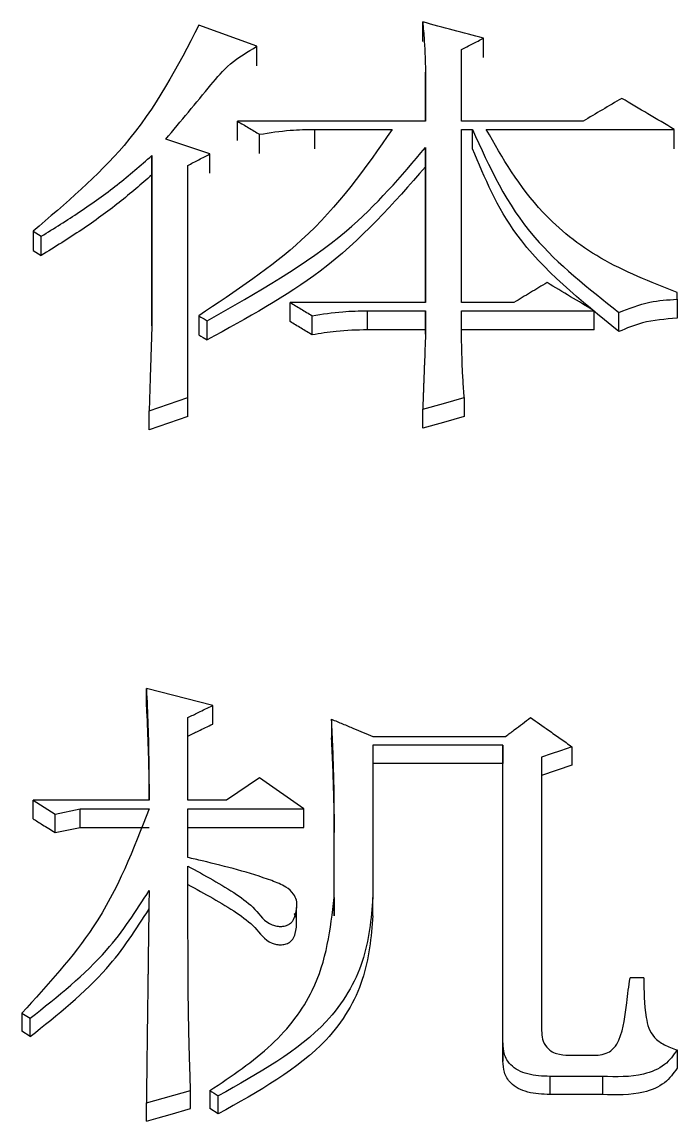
# Model space of a CAD drawing. Header units: millimetres. Extents: x 2063 to 4500, y 825 to 2548.
# Drawn here: x 2679.845 to 2682.409, y 2299.976 to 2304.277 of the extents above; entities that cross this region are included whole.
import ezdxf

# ---------------------------------------------------------------- set-up
doc = ezdxf.new("R2010")
doc.units = ezdxf.units.MM

msp = doc.modelspace()

# ---------------------------------------------------------------- linework, layer by layer
at = {"color": 7, "linetype": 'Continuous', "lineweight": 25}
for p, q in [((2681.4137, 2304.2009), (2681.4137, 2304.277)), ((2680.7646, 2304.1819), (2680.5375, 2304.2644)), ((2681.6517, 2304.1376), (2681.6517, 2304.2136)), ((2680.7646, 2304.1059), (2680.7646, 2304.1819)), ((2681.5652, 2303.8886), (2681.5652, 2304.1691)), ((2681.4245, 2304.0801), (2681.4245, 2303.8886)), ((2681.4245, 2304.0042), (2681.4245, 2304.0801)), ((2681.4245, 2303.8886), (2681.4245, 2304.0041)), ((2681.4245, 2303.8886), (2680.689, 2303.8886)), ((2682.0411, 2303.8886), (2681.5652, 2303.8886)), ((2680.9918, 2303.8566), (2681.2946, 2303.8566)), ((2680.9918, 2303.781), (2680.9918, 2303.8566)), ((2681.5652, 2303.8566), (2681.6085, 2303.8566)), ((2681.5652, 2303.1793), (2681.5652, 2303.8566)), ((2681.6085, 2303.781), (2681.6085, 2303.8566)), ((2681.6625, 2303.8566), (2682.3981, 2303.8566)), ((2682.3981, 2303.781), (2682.3981, 2303.8566)), ((2680.5808, 2303.7605), (2680.4077, 2303.8182)), ((2680.7755, 2303.7618), (2680.7755, 2303.8374)), ((2680.5808, 2303.685), (2680.5808, 2303.7605)), ((2681.4245, 2303.7862), (2681.4245, 2303.1793)), ((2681.4245, 2303.7107), (2681.4245, 2303.7862)), ((2680.3536, 2303.7541), (2680.3536, 2303.0882)), ((2680.3536, 2303.6786), (2680.3536, 2303.7541)), ((2680.4942, 2302.8073), (2680.4942, 2303.7156)), ((2680.3536, 2303.0882), (2680.3536, 2303.6786)), ((2681.4245, 2303.1793), (2681.4245, 2303.7106)), ((2679.8884, 2303.458), (2679.9209, 2303.4386)), ((2679.8884, 2303.458), (2679.8884, 2303.3828)), ((2679.9209, 2303.3634), (2679.9209, 2303.4386)), ((2679.8885, 2303.3828), (2679.9209, 2303.3634)), ((2682.4089, 2303.1923), (2682.4089, 2303.2182)), ((2681.4245, 2303.1793), (2680.8945, 2303.1793)), ((2680.8945, 2303.1045), (2680.8945, 2303.1793)), ((2681.7707, 2303.1793), (2681.5652, 2303.1793)), ((2682.4089, 2303.1923), (2682.4089, 2303.1175)), ((2680.5374, 2303.1274), (2680.5374, 2303.0526)), ((2680.981, 2303.0526), (2680.981, 2303.1273)), ((2681.1974, 2303.1468), (2681.4245, 2303.1468)), ((2681.1974, 2303.0721), (2681.1974, 2303.1468)), ((2681.4245, 2303.1468), (2681.4245, 2303.0557)), ((2681.4245, 2303.0721), (2681.4245, 2303.1468)), ((2681.5652, 2303.1468), (2682.0844, 2303.1468)), ((2681.5652, 2303.0752), (2681.5652, 2303.1468)), ((2682.0844, 2303.0721), (2682.0844, 2303.1468)), ((2682.1817, 2303.0656), (2682.1817, 2303.1403)), ((2680.5699, 2303.0331), (2680.5699, 2303.1078)), ((2681.4245, 2303.0721), (2681.1974, 2303.0721)), ((2681.4245, 2303.0556), (2681.4245, 2303.0721)), ((2682.0844, 2303.0721), (2681.5652, 2303.0721)), ((2680.3428, 2302.7549), (2680.4942, 2302.8073)), ((2680.4942, 2302.733), (2680.4942, 2302.8073)), ((2681.576, 2302.8073), (2681.576, 2302.733)), ((2680.3428, 2302.6807), (2680.3428, 2302.7549)), ((2680.4942, 2302.733), (2680.3428, 2302.6807)), ((2681.4137, 2302.6872), (2681.4137, 2302.7614)), ((2680.5916, 2301.6023), (2680.332, 2301.6694)), ((2680.332, 2301.5966), (2680.332, 2301.6694)), ((2680.5916, 2301.5296), (2680.5916, 2301.6023)), ((2680.4943, 2301.2314), (2680.4943, 2301.5552)), ((2681.0568, 2301.5485), (2681.0568, 2301.4758)), ((2681.219, 2301.4812), (2681.7382, 2301.4812)), ((2681.219, 2301.4475), (2681.219, 2300.8509)), ((2681.7274, 2301.4475), (2681.219, 2301.4475)), ((2681.7274, 2300.2819), (2681.7274, 2301.4475)), ((2681.7274, 2301.4475), (2681.7274, 2301.375)), ((2681.9979, 2301.4408), (2681.9979, 2301.3682)), ((2681.8789, 2301.4003), (2681.8789, 2300.3301)), ((2681.7274, 2301.375), (2681.219, 2301.375)), ((2681.7274, 2300.2109), (2681.7274, 2301.375)), ((2681.9979, 2301.3682), (2681.8789, 2301.3278)), ((2680.7755, 2301.3193), (2680.6457, 2301.2314)), ((2680.9486, 2301.1975), (2680.7755, 2301.3193)), ((2679.8885, 2301.2314), (2679.975, 2301.1772)), ((2680.3428, 2301.2314), (2679.8885, 2301.2314)), ((2679.8885, 2301.1591), (2679.8885, 2301.2314)), ((2680.6457, 2301.2314), (2680.4943, 2301.2314)), ((2679.975, 2301.1772), (2680.0724, 2301.1975)), ((2680.0724, 2301.1975), (2680.3428, 2301.1975)), ((2680.0724, 2301.1253), (2680.0724, 2301.1975)), ((2680.4943, 2301.1975), (2680.9486, 2301.1975)), ((2680.4943, 2301.0076), (2680.4943, 2301.1975)), ((2680.9486, 2301.1253), (2680.9486, 2301.1975)), ((2679.975, 2301.105), (2679.975, 2301.1772)), ((2681.0676, 2300.8509), (2681.0676, 2301.1772)), ((2681.0676, 2301.1772), (2681.0676, 2301.105)), ((2679.975, 2301.105), (2680.0724, 2301.1253)), ((2680.0724, 2301.1253), (2680.3428, 2301.1253)), ((2680.4943, 2301.1253), (2680.9486, 2301.1253)), ((2681.0676, 2300.7792), (2681.0676, 2301.105)), ((2681.0676, 2300.8509), (2681.0676, 2300.7792)), ((2681.219, 2300.7792), (2681.219, 2300.8509)), ((2680.9193, 2300.7396), (2680.9193, 2300.8121)), ((2682.2791, 2300.5363), (2682.225, 2300.5363)), ((2679.8452, 2300.399), (2679.8777, 2300.3783)), ((2679.8452, 2300.399), (2679.8452, 2300.3278)), ((2679.8777, 2300.3072), (2679.8777, 2300.3783)), ((2679.8777, 2300.3072), (2679.8452, 2300.3278)), ((2681.7274, 2300.2819), (2681.7274, 2300.2109)), ((2681.9871, 2300.2336), (2682.0844, 2300.2336)), ((2682.4089, 2300.2543), (2682.4089, 2300.1834)), ((2682.1169, 2300.1508), (2681.9113, 2300.1508)), ((2681.9113, 2300.1508), (2681.9113, 2300.0799)), ((2682.1169, 2300.1508), (2682.1169, 2300.0799)), ((2680.332, 2300.0471), (2680.5051, 2300.0955)), ((2680.5051, 2300.0247), (2680.5051, 2300.0955)), ((2680.6133, 2300.004), (2680.6133, 2300.0747)), ((2682.1169, 2300.0799), (2681.9113, 2300.0799)), ((2680.332, 2299.9763), (2680.332, 2300.0471)), ((2680.6133, 2300.004), (2680.5808, 2300.0247))]:
    msp.add_line(p, q, dxfattribs=at)
at = {"color": 7, "linetype": 'Continuous', "lineweight": 25, "flags": 128}
for points in [[(2680.689, 2303.813), (2680.689, 2303.8318), (2680.689, 2303.8508), (2680.689, 2303.8886)], [(2680.5374, 2303.1274), (2680.5457, 2303.1224), (2680.5578, 2303.1151), (2680.5699, 2303.1078)], [(2680.5374, 2303.0526), (2680.5457, 2303.0477), (2680.5539, 2303.0427), (2680.5699, 2303.0331)], [(2681.4137, 2302.7614), (2681.4948, 2302.7844), (2681.576, 2302.8073)], [(2681.576, 2302.733), (2681.4948, 2302.7101), (2681.4137, 2302.6872)], [(2681.9979, 2301.4408), (2681.953, 2301.4255), (2681.916, 2301.4129), (2681.8789, 2301.4003)], [(2680.5808, 2300.0955), (2680.5889, 2300.0903), (2680.597, 2300.0851), (2680.6051, 2300.0799), (2680.6133, 2300.0747)], [(2680.5808, 2300.0955), (2680.5808, 2300.0645), (2680.5808, 2300.0446), (2680.5808, 2300.0247)], [(2680.332, 2299.9763), (2680.3785, 2299.9893), (2680.425, 2300.0023), (2680.5051, 2300.0247)]]:
    msp.add_lwpolyline(points, dxfattribs=at)
at = {"color": 7, "linetype": 'Continuous', "lineweight": 25}
for points, knots in [([(2681.4137, 2304.277), (2681.4158, 2304.2533), (2681.4197, 2304.2087), (2681.4229, 2304.143), (2681.424, 2304.1011), (2681.4245, 2304.0801)], [0, 0, 0, 0, 0.362394, 0.681159, 1, 1, 1, 1]), ([(2681.6517, 2304.2136), (2681.612, 2304.2242), (2681.5327, 2304.2453), (2681.4534, 2304.2665), (2681.4137, 2304.277)], [0, 0, 0, 0, 0.5, 1, 1, 1, 1]), ([(2680.5375, 2304.2644), (2680.4541, 2304.103), (2680.3038, 2303.8125), (2680.0162, 2303.5671), (2679.8884, 2303.458)], [0, 0, 0, 0, 0.555605, 1, 1, 1, 1]), ([(2681.5652, 2304.1691), (2681.5796, 2304.1766), (2681.6084, 2304.1914), (2681.6373, 2304.2062), (2681.6517, 2304.2136)], [0, 0, 0, 0, 0.499999, 1, 1, 1, 1]), ([(2680.4077, 2303.8182), (2680.4669, 2303.8891), (2680.5494, 2303.9879), (2680.6548, 2304.1166), (2680.7279, 2304.16), (2680.7646, 2304.1819)], [0, 0, 0, 0, 0.557651, 0.777477, 1, 1, 1, 1]), ([(2682.1926, 2303.9781), (2682.1673, 2303.9632), (2682.1168, 2303.9334), (2682.0664, 2303.9035), (2682.0411, 2303.8886)], [0, 0, 0, 0, 0.499998, 1, 1, 1, 1]), ([(2682.3981, 2303.8566), (2682.3638, 2303.8769), (2682.2953, 2303.9174), (2682.2268, 2303.9578), (2682.1926, 2303.9781)], [0, 0, 0, 0, 0.5, 1, 1, 1, 1]), ([(2680.689, 2303.8886), (2680.7034, 2303.8801), (2680.7322, 2303.863), (2680.7611, 2303.846), (2680.7755, 2303.8374)], [0, 0, 0, 0, 0.499998, 1, 1, 1, 1]), ([(2681.2946, 2303.8566), (2681.1896, 2303.7065), (2681.0002, 2303.4356), (2680.6801, 2303.2224), (2680.5374, 2303.1274)], [0, 0, 0, 0, 0.554256, 1, 1, 1, 1]), ([(2680.7755, 2303.8374), (2680.8152, 2303.8438), (2680.8864, 2303.8552), (2680.9595, 2303.8562), (2680.9918, 2303.8566)], [0, 0, 0, 0, 0.558835, 1, 1, 1, 1]), ([(2681.6085, 2303.8566), (2681.6743, 2303.7105), (2681.793, 2303.447), (2682.0619, 2303.2348), (2682.1817, 2303.1403)], [0, 0, 0, 0, 0.554476, 1, 1, 1, 1]), ([(2682.4089, 2303.2182), (2682.3052, 2303.2595), (2682.0999, 2303.3411), (2681.8309, 2303.5608), (2681.726, 2303.745), (2681.6625, 2303.8566)], [0, 0, 0, 0, 0.286997, 0.568308, 1, 1, 1, 1]), ([(2680.4942, 2303.7156), (2680.5087, 2303.7231), (2680.5375, 2303.7381), (2680.5664, 2303.753), (2680.5808, 2303.7605)], [0, 0, 0, 0, 0.499999, 1, 1, 1, 1]), ([(2680.5699, 2303.1078), (2680.7649, 2303.2182), (2681.1101, 2303.4136), (2681.3292, 2303.6733), (2681.4245, 2303.7862)], [0, 0, 0, 0, 0.565165, 1, 1, 1, 1]), ([(2682.1817, 2303.0656), (2682.0319, 2303.1871), (2681.7665, 2303.4022), (2681.6564, 2303.6661), (2681.6085, 2303.7809)], [0, 0, 0, 0, 0.564733, 1, 1, 1, 1]), ([(2679.9209, 2303.4386), (2679.9714, 2303.4699), (2680.0751, 2303.5342), (2680.2208, 2303.6391), (2680.3093, 2303.7157), (2680.3536, 2303.7541)], [0, 0, 0, 0, 0.321149, 0.659611, 1, 1, 1, 1]), ([(2680.3536, 2303.6786), (2680.3118, 2303.6423), (2680.226, 2303.5679), (2680.0808, 2303.4628), (2679.9743, 2303.3966), (2679.9209, 2303.3634)], [0, 0, 0, 0, 0.321411, 0.659849, 1, 1, 1, 1]), ([(2681.4245, 2303.7106), (2681.2997, 2303.5675), (2681.0744, 2303.3093), (2680.7255, 2303.1183), (2680.5699, 2303.0331)], [0, 0, 0, 0, 0.554008, 1, 1, 1, 1]), ([(2681.9005, 2303.2572), (2681.8789, 2303.2443), (2681.8356, 2303.2183), (2681.7923, 2303.1923), (2681.7707, 2303.1793)], [0, 0, 0, 0, 0.499998, 1, 1, 1, 1]), ([(2682.0844, 2303.1468), (2682.0537, 2303.1652), (2681.9924, 2303.2021), (2681.9311, 2303.2389), (2681.9005, 2303.2572)], [0, 0, 0, 0, 0.5, 1, 1, 1, 1]), ([(2680.8945, 2303.1793), (2680.9089, 2303.1707), (2680.9378, 2303.1533), (2680.9666, 2303.136), (2680.981, 2303.1273)], [0, 0, 0, 0, 0.499998, 1, 1, 1, 1]), ([(2682.1817, 2303.1403), (2682.2207, 2303.156), (2682.291, 2303.1843), (2682.3726, 2303.1898), (2682.4089, 2303.1923)], [0, 0, 0, 0, 0.554344, 1, 1, 1, 1]), ([(2680.981, 2303.1273), (2681.0208, 2303.1338), (2681.0919, 2303.1453), (2681.1651, 2303.1464), (2681.1974, 2303.1468)], [0, 0, 0, 0, 0.558835, 1, 1, 1, 1]), ([(2682.4089, 2303.1175), (2682.3626, 2303.114), (2682.2807, 2303.1078), (2682.2117, 2303.0784), (2682.1817, 2303.0656)], [0, 0, 0, 0, 0.565376, 1, 1, 1, 1]), ([(2680.3536, 2303.0882), (2680.3536, 2303.0864), (2680.3534, 2303.0827), (2680.3533, 2303.0772), (2680.3531, 2303.0717), (2680.3529, 2303.0662), (2680.3527, 2303.0607), (2680.3525, 2303.0552), (2680.3524, 2303.0497), (2680.3522, 2303.0442), (2680.352, 2303.0387), (2680.3518, 2303.0332), (2680.3516, 2303.0277), (2680.3515, 2303.0222), (2680.3513, 2303.0167), (2680.3511, 2303.0112), (2680.3509, 2303.0056), (2680.3507, 2303.0001), (2680.3506, 2302.9955), (2680.3505, 2302.9909), (2680.3503, 2302.9864), (2680.3501, 2302.9808), (2680.3499, 2302.9753), (2680.3498, 2302.9698), (2680.3496, 2302.9643), (2680.3494, 2302.9588), (2680.3492, 2302.9533), (2680.3491, 2302.9487), (2680.3489, 2302.9441), (2680.3488, 2302.9395), (2680.3486, 2302.9339), (2680.3484, 2302.9284), (2680.3482, 2302.9229), (2680.3481, 2302.9174), (2680.3479, 2302.9118), (2680.3477, 2302.9063), (2680.3475, 2302.9017), (2680.3474, 2302.8971), (2680.3473, 2302.8925), (2680.3471, 2302.887), (2680.3467, 2302.8759), (2680.3455, 2302.8372), (2680.3441, 2302.7951), (2680.343, 2302.7602), (2680.3428, 2302.7549)], [0, 0, 0, 0, 0.016565, 0.03313, 0.049695, 0.066259, 0.082824, 0.099389, 0.115954, 0.132519, 0.149084, 0.165648, 0.182213, 0.198778, 0.215343, 0.231908, 0.248473, 0.265037, 0.281602, 0.289885, 0.306449, 0.323014, 0.339579, 0.356144, 0.372709, 0.389274, 0.405838, 0.422403, 0.430686, 0.447251, 0.463815, 0.48038, 0.496945, 0.51351, 0.530075, 0.54664, 0.563204, 0.571487, 0.588052, 0.604616, 0.621181, 0.687441, 0.952478, 1, 1, 1, 1]), ([(2680.981, 2303.0526), (2680.9666, 2303.0612), (2680.9378, 2303.0786), (2680.9089, 2303.0959), (2680.8945, 2303.1045)], [0, 0, 0, 0, 0.500002, 1, 1, 1, 1]), ([(2681.1974, 2303.0721), (2681.1563, 2303.0713), (2681.083, 2303.0699), (2681.0121, 2303.0579), (2680.981, 2303.0526)], [0, 0, 0, 0, 0.561085, 1, 1, 1, 1]), ([(2681.576, 2302.8073), (2681.5744, 2302.8305), (2681.5711, 2302.8768), (2681.5667, 2302.9661), (2681.5658, 2303.0322), (2681.5652, 2303.0752)], [0, 0, 0, 0, 0.258773, 0.517554, 1, 1, 1, 1]), ([(2681.4245, 2303.0557), (2681.4231, 2303.0166), (2681.4216, 2302.9752), (2681.4199, 2302.9312), (2681.4196, 2302.9214), (2681.4192, 2302.9116), (2681.4189, 2302.9019), (2681.4186, 2302.8945), (2681.4182, 2302.8847), (2681.4179, 2302.875), (2681.4175, 2302.8652), (2681.4172, 2302.8578), (2681.4169, 2302.848), (2681.4166, 2302.8395), (2681.4163, 2302.8321), (2681.4161, 2302.8272), (2681.4159, 2302.8223), (2681.4158, 2302.8174), (2681.4156, 2302.8137), (2681.4155, 2302.8101), (2681.4153, 2302.8052), (2681.4151, 2302.8003), (2681.415, 2302.7954), (2681.4148, 2302.7917), (2681.4146, 2302.7868), (2681.4145, 2302.7819), (2681.4143, 2302.777), (2681.4142, 2302.7733), (2681.414, 2302.7681), (2681.4138, 2302.7642), (2681.4137, 2302.7614)], [0, 0, 0, 0, 0.3988892, 0.4238198, 0.4487503, 0.4986114, 0.523542, 0.5484726, 0.5734031, 0.6232642, 0.6481948, 0.6731253, 0.6980559, 0.747917, 0.7603823, 0.7728476, 0.7977781, 0.8102434, 0.8227087, 0.835174, 0.8476393, 0.8725698, 0.8850351, 0.8975004, 0.9099657, 0.9348962, 0.9473615, 0.9598268, 0.972292, 1, 1, 1, 1]), ([(2680.332, 2301.6694), (2680.3343, 2301.6208), (2680.339, 2301.5238), (2680.3419, 2301.3778), (2680.3425, 2301.2802), (2680.3428, 2301.2314)], [0, 0, 0, 0, 0.334125, 0.667044, 1, 1, 1, 1]), ([(2680.332, 2301.5966), (2680.3343, 2301.548), (2680.3389, 2301.4511), (2680.3416, 2301.3293), (2680.342, 2301.256), (2680.3422, 2301.2314)], [0, 0, 0, 0, 0.400506, 0.798788, 1, 1, 1, 1]), ([(2680.4943, 2301.5552), (2680.5079, 2301.5618), (2680.5309, 2301.573), (2680.5634, 2301.5887), (2680.5822, 2301.5978), (2680.5916, 2301.6023)], [0, 0, 0, 0, 0.419956, 0.7099794, 1, 1, 1, 1]), ([(2680.4943, 2301.4826), (2680.5079, 2301.4891), (2680.5309, 2301.5003), (2680.5634, 2301.5159), (2680.5822, 2301.525), (2680.5916, 2301.5296)], [0, 0, 0, 0, 0.420135, 0.710066, 1, 1, 1, 1]), ([(2681.0676, 2301.1772), (2681.0672, 2301.2247), (2681.0665, 2301.3106), (2681.0625, 2301.4343), (2681.0587, 2301.5105), (2681.0568, 2301.5485)], [0, 0, 0, 0, 0.382976, 0.691466, 1, 1, 1, 1]), ([(2681.0568, 2301.5485), (2681.0712, 2301.5425), (2681.1, 2301.5306), (2681.1541, 2301.5082), (2681.1938, 2301.4917), (2681.219, 2301.4812)], [0, 0, 0, 0, 0.266473, 0.532946, 1, 1, 1, 1]), ([(2681.7382, 2301.4812), (2681.7495, 2301.4898), (2681.7714, 2301.5064), (2681.8039, 2301.5311), (2681.825, 2301.5472), (2681.8356, 2301.5552)], [0, 0, 0, 0, 0.34784, 0.673919, 1, 1, 1, 1]), ([(2681.8356, 2301.5552), (2681.8591, 2301.5387), (2681.8979, 2301.5113), (2681.952, 2301.4732), (2681.9826, 2301.4516), (2681.9979, 2301.4408)], [0, 0, 0, 0, 0.434497, 0.717248, 1, 1, 1, 1]), ([(2681.0676, 2301.105), (2681.0672, 2301.1526), (2681.0665, 2301.2383), (2681.0625, 2301.3619), (2681.0587, 2301.4379), (2681.0568, 2301.4758)], [0, 0, 0, 0, 0.383474, 0.691715, 1, 1, 1, 1]), ([(2680.3428, 2301.1975), (2680.2821, 2301.0402), (2680.1731, 2300.7577), (2679.9459, 2300.5091), (2679.8452, 2300.399)], [0, 0, 0, 0, 0.556811, 1, 1, 1, 1]), ([(2679.8885, 2301.1591), (2679.9009, 2301.1514), (2679.9215, 2301.1385), (2679.9503, 2301.1205), (2679.9668, 2301.1102), (2679.975, 2301.105)], [0, 0, 0, 0, 0.428611, 0.714305, 1, 1, 1, 1]), ([(2680.4943, 2300.9736), (2680.56, 2300.9381), (2680.6548, 2300.8868), (2680.7617, 2300.8082), (2680.7959, 2300.752), (2680.8425, 2300.738), (2680.8622, 2300.7373), (2680.8812, 2300.7411), (2680.8964, 2300.7491), (2680.9089, 2300.7632), (2680.9184, 2300.7939), (2680.9255, 2300.8303), (2680.9082, 2300.8682), (2680.8758, 2300.8964), (2680.7563, 2300.9438), (2680.6247, 2300.9768), (2680.5132, 2301.0031), (2680.4943, 2301.0076)], [0, 0, 0, 0, 0.209542, 0.302718, 0.395823, 0.412031, 0.428214, 0.444989, 0.461063, 0.475111, 0.504204, 0.574217, 0.604801, 0.646447, 0.701904, 0.949434, 1, 1, 1, 1]), ([(2680.5051, 2300.0955), (2680.5048, 2300.104), (2680.5043, 2300.1211), (2680.5036, 2300.1424), (2680.5031, 2300.1594), (2680.5027, 2300.1722), (2680.5023, 2300.1849), (2680.5019, 2300.1977), (2680.5015, 2300.2105), (2680.501, 2300.2275), (2680.5004, 2300.2488), (2680.4997, 2300.2743), (2680.499, 2300.2998), (2680.4984, 2300.3252), (2680.4979, 2300.3507), (2680.4974, 2300.3762), (2680.4968, 2300.4101), (2680.4956, 2300.5033), (2680.4953, 2300.6048), (2680.495, 2300.6934), (2680.4949, 2300.7187), (2680.4948, 2300.7313), (2680.4948, 2300.7482), (2680.4947, 2300.765), (2680.4947, 2300.7819), (2680.4947, 2300.7945), (2680.4946, 2300.8071), (2680.4946, 2300.8197), (2680.4946, 2300.8324), (2680.4945, 2300.845), (2680.4945, 2300.8576), (2680.4945, 2300.8702), (2680.4945, 2300.8807), (2680.4944, 2300.8891), (2680.4944, 2300.8954), (2680.4944, 2300.9017), (2680.4944, 2300.908), (2680.4944, 2300.9143), (2680.4944, 2300.9206), (2680.4944, 2300.929), (2680.4943, 2300.9374), (2680.4943, 2300.9458), (2680.4943, 2300.9521), (2680.4943, 2300.9584), (2680.4943, 2300.9655), (2680.4943, 2300.9706), (2680.4943, 2300.9736)], [0, 0, 0, 0, 0.028899, 0.057798, 0.072248, 0.086697, 0.101147, 0.115596, 0.130046, 0.144495, 0.173394, 0.202293, 0.231192, 0.260091, 0.28899, 0.317889, 0.346789, 0.404587, 0.63578, 0.693578, 0.708028, 0.722478, 0.736927, 0.765826, 0.780276, 0.794725, 0.809175, 0.823624, 0.838074, 0.852523, 0.866973, 0.881422, 0.895872, 0.903096, 0.910321, 0.917546, 0.924771, 0.931996, 0.93922, 0.946445, 0.960895, 0.968119, 0.975344, 0.982569, 0.989794, 1, 1, 1, 1]), ([(2679.8777, 2300.3783), (2679.9851, 2300.4639), (2680.1754, 2300.6154), (2680.292, 2300.7985), (2680.3428, 2300.8782)], [0, 0, 0, 0, 0.564151, 1, 1, 1, 1]), ([(2680.3428, 2300.8782), (2680.3414, 2300.7763), (2680.34, 2300.668), (2680.3385, 2300.5528), (2680.3381, 2300.5272), (2680.3378, 2300.5016), (2680.3375, 2300.4759), (2680.3371, 2300.4503), (2680.3368, 2300.4246), (2680.3365, 2300.399), (2680.3361, 2300.3733), (2680.3358, 2300.3476), (2680.3355, 2300.3219), (2680.3352, 2300.2962), (2680.3348, 2300.2704), (2680.3344, 2300.2382), (2680.3341, 2300.2125), (2680.3338, 2300.1867), (2680.3335, 2300.1609), (2680.3331, 2300.1351), (2680.3328, 2300.1093), (2680.3326, 2300.0932), (2680.3324, 2300.078), (2680.3322, 2300.0637), (2680.3321, 2300.0526), (2680.332, 2300.0471)], [0, 0, 0, 0, 0.37025, 0.393391, 0.416531, 0.462812, 0.485953, 0.509093, 0.555374, 0.578515, 0.601655, 0.647937, 0.671077, 0.694218, 0.740499, 0.763639, 0.80992, 0.833061, 0.856201, 0.902482, 0.925623, 0.948764, 0.960334, 0.980167, 1, 1, 1, 1]), ([(2680.4943, 2300.9017), (2680.56, 2300.8662), (2680.6547, 2300.8151), (2680.7614, 2300.7366), (2680.7954, 2300.6812), (2680.8413, 2300.6665), (2680.861, 2300.6656), (2680.8801, 2300.6691), (2680.8957, 2300.6769), (2680.9083, 2300.6906), (2680.918, 2300.7187), (2680.9219, 2300.7519), (2680.9186, 2300.7799), (2680.911, 2300.7881), (2680.9107, 2300.7885)], [0, 0, 0, 0, 0.350045, 0.504704, 0.659256, 0.686265, 0.713234, 0.741261, 0.768308, 0.791944, 0.838677, 0.940849, 0.997309, 1, 1, 1, 1]), ([(2680.5808, 2300.0955), (2680.6659, 2300.1524), (2680.8342, 2300.2649), (2681.0284, 2300.5239), (2681.0528, 2300.7275), (2681.0676, 2300.8509)], [0, 0, 0, 0, 0.287344, 0.567754, 1, 1, 1, 1]), ([(2681.219, 2300.8509), (2681.2116, 2300.7671), (2681.1966, 2300.5984), (2681.0249, 2300.3046), (2680.7705, 2300.1625), (2680.6133, 2300.0747)], [0, 0, 0, 0, 0.274101, 0.551296, 1, 1, 1, 1]), ([(2679.8777, 2300.3072), (2679.985, 2300.3926), (2680.1754, 2300.5439), (2680.292, 2300.7268), (2680.3428, 2300.8064)], [0, 0, 0, 0, 0.56421, 1, 1, 1, 1]), ([(2681.219, 2300.7792), (2681.2116, 2300.6954), (2681.1966, 2300.5269), (2681.0248, 2300.2335), (2680.7705, 2300.0917), (2680.6133, 2300.004)], [0, 0, 0, 0, 0.274008, 0.551158, 1, 1, 1, 1]), ([(2682.0844, 2300.2336), (2682.0951, 2300.2342), (2682.1167, 2300.2353), (2682.1444, 2300.246), (2682.1676, 2300.2655), (2682.2006, 2300.3293), (2682.2091, 2300.4229), (2682.2205, 2300.5041), (2682.225, 2300.5363)], [0, 0, 0, 0, 0.06555, 0.131385, 0.187199, 0.284615, 0.7156, 1, 1, 1, 1]), ([(2682.2791, 2300.5363), (2682.2793, 2300.485), (2682.2795, 2300.4071), (2682.3033, 2300.3123), (2682.3584, 2300.2729), (2682.392, 2300.2606), (2682.4089, 2300.2543)], [0, 0, 0, 0, 0.492388, 0.748171, 0.872567, 1, 1, 1, 1]), ([(2681.8789, 2300.3301), (2681.8794, 2300.3189), (2681.8805, 2300.2964), (2681.8939, 2300.2686), (2681.9146, 2300.2496), (2681.9442, 2300.2362), (2681.9701, 2300.2346), (2681.9871, 2300.2336)], [0, 0, 0, 0, 0.24079, 0.483382, 0.613891, 0.747761, 1, 1, 1, 1]), ([(2681.9113, 2300.1508), (2681.8817, 2300.1519), (2681.8237, 2300.1542), (2681.7564, 2300.19), (2681.7304, 2300.2374), (2681.7284, 2300.2671), (2681.7274, 2300.2819)], [0, 0, 0, 0, 0.294497, 0.575733, 0.789018, 1, 1, 1, 1]), ([(2682.4089, 2300.2543), (2682.395, 2300.2338), (2682.3668, 2300.1924), (2682.2597, 2300.1465), (2682.1717, 2300.1491), (2682.1169, 2300.1508)], [0, 0, 0, 0, 0.2689236, 0.5440594, 1, 1, 1, 1]), ([(2681.9113, 2300.0799), (2681.8817, 2300.0811), (2681.8237, 2300.0833), (2681.7564, 2300.1191), (2681.7304, 2300.1664), (2681.7284, 2300.1961), (2681.7274, 2300.2109)], [0, 0, 0, 0, 0.29468, 0.575963, 0.789151, 1, 1, 1, 1]), ([(2682.4089, 2300.1834), (2682.395, 2300.1629), (2682.3668, 2300.1215), (2682.2597, 2300.0757), (2682.1717, 2300.0783), (2682.1169, 2300.0799)], [0, 0, 0, 0, 0.268765, 0.5438974, 1, 1, 1, 1])]:
    msp.add_open_spline(points, degree=3, knots=knots, dxfattribs=at)

doc.saveas('drawing.dxf')
